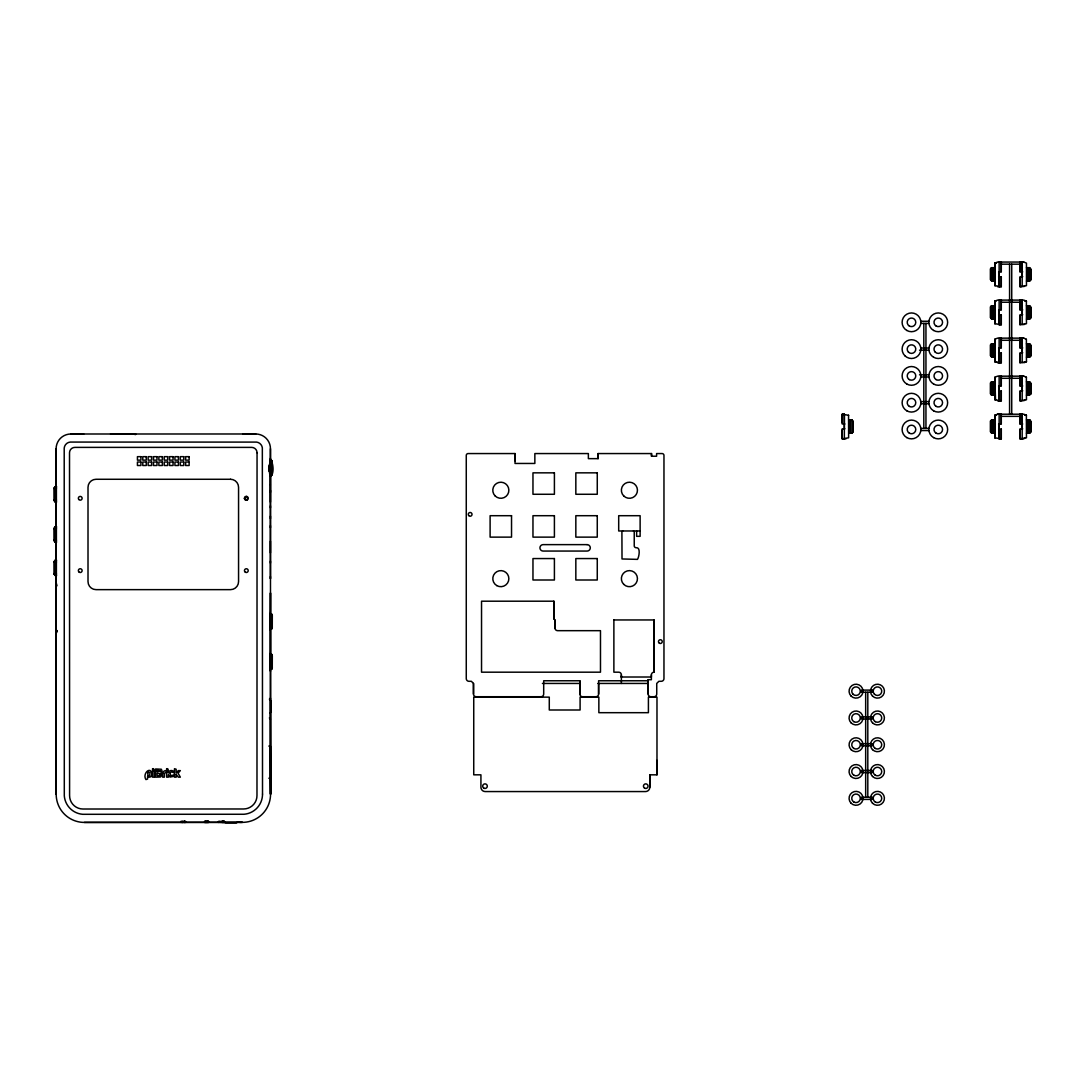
<?xml version="1.0" encoding="UTF-8"?>
<svg xmlns="http://www.w3.org/2000/svg" width="1085" height="1085" viewBox="0 0 1085 1085"><rect width="100%" height="100%" fill="white"/><g stroke="black" fill="none" stroke-linecap="round" stroke-linejoin="round"><path stroke-width="1.5" d="M56.122 582.672L56.122 448.729A14.729 14.729 0 0 1 70.864 434L255.721 433.986A14.729 14.729 0 0 1 270.45 448.729L270.545 794.234A28.129 28.129 0 0 1 242.43 822.362L84.332 822.416A28.129 28.129 0 0 1 56.189 794.288L56.122 582.672L57.017 585.792M83.721 434.054L70.864 434M270.165 669.743L270.165 653.658L272.308 655.815L272.267 668.075L270.165 669.743L272.308 667.18L270.165 667.058M270.165 629.558L270.165 613.486L272.308 615.629L272.267 627.889L270.165 629.558L272.308 626.994L270.165 626.872M270.165 460.013C275.183 462.196 268.646 460.894 271.101 460.013C277.312 473.901 266.395 486.934 270.165 459.742C272.918 461.383 273.081 462.346 270.165 460.325M270.436 516.08L270.436 518.657M270.436 507.929L270.436 505.786M270.436 492.4L270.45 448.729M270.49 592.98L270.504 778.23L268.836 778.23M270.436 576.515L270.436 578.658L270.436 561.053M270.436 563.115L270.436 541.157M270.436 527.758L270.436 525.615M270.436 502.165L270.436 485.063M270.653 460.786L270.653 459.796L270.165 475.745M270.165 669.676L270.653 668.699M270.653 653.78C269.731 655.259 274.858 656.723 270.653 653.78L270.165 667.655M270.653 629.503C272.389 626.33 273.352 628.093 270.165 629.49M269.907 713.143L270.979 712.058L270.979 701.086L269.907 699.744M271.101 654.811L271.101 653.875L270.653 669.621M271.101 628.798L271.101 613.69L272.308 615.683L270.165 613.554M271.101 460.488L271.101 475.596L270.653 474.769L272.308 473.141L270.165 473.141M271.508 654.96L271.508 654.133C272.294 665.566 272.484 669.391 271.508 668.794M271.508 614.788L271.508 613.947L271.508 629.083L272.308 627.415M271.508 460.691L271.101 475.542L271.101 474.674M272.308 667.058L271.847 668.93L271.847 654.472C272.308 658.5 272.688 653.387 270.165 653.929M272.308 626.872L271.847 628.744L271.847 614.286L272.308 616.036L270.165 616.158M270.165 462.413L272.308 462.413L271.847 460.542L271.847 475.013C272.972 470.958 271.426 476.207 271.508 474.511M272.104 667.383L272.104 668.523L270.165 669.472M272.104 656.018L272.104 654.879L272.104 668.523L272.308 667.601M272.104 627.198L272.104 628.337L272.104 614.693L272.104 615.832M272.104 462.088L272.104 460.949L272.104 474.606L270.165 475.555M648.165 680.77L598.608 680.77L598.608 694.034A2.685 2.685 0 0 1 595.923 696.719L582.536 696.719A2.685 2.685 0 0 1 579.851 694.034L579.851 680.77L543.693 680.77L543.693 694.034A2.685 2.685 0 0 1 541.008 696.719L476.179 696.719A2.685 2.685 0 0 1 473.494 694.034L473.494 683.442L471.351 681.299L468.951 681.299A2.685 2.685 0 0 1 466.265 678.613L466.265 455.429A1.872 1.872 0 0 1 468.137 453.557L515.022 453.557L515.022 463.458L534.851 463.458L534.851 453.557L588.368 453.557L588.368 458.643L598.12 458.643L598.12 453.557L651.515 453.557L651.515 456.229L656.601 456.229L656.601 453.557L662.094 453.557A1.872 1.872 0 0 1 663.966 455.429L663.966 678.613A2.685 2.685 0 0 1 661.294 681.299L658.88 681.299L656.737 683.442L656.737 694.034A2.685 2.685 0 0 1 654.065 696.719L650.837 696.719A2.685 2.685 0 0 1 648.165 694.034L648.165 679.698L651.38 679.698L651.38 674.87A2.685 2.685 0 0 1 654.065 672.185L654.065 619.955L613.744 619.955M515.022 460.786L515.022 453.557M553.865 618.884L553.865 601.198L481.537 601.198L481.537 672.185L600.48 672.185L600.48 630.67L557.622 630.67A2.685 2.685 0 0 1 554.937 627.984L554.937 619.955L553.865 618.884L553.865 601.198M579.851 694.034L579.851 680.77M598.12 458.643L598.12 453.557M598.608 694.034L598.608 683.442M613.879 619.955L613.879 672.185L618.694 672.185A2.685 2.685 0 0 1 621.38 674.87L621.38 683.442M648.165 694.034L648.165 679.698M656.981 774.826L656.981 697.14L648.41 697.14L648.41 712.682L598.852 712.682L598.852 697.14L580.095 697.14L580.095 709.997L549.281 709.997L549.281 697.14L473.738 697.14L473.738 774.826L480.926 774.826L480.926 787.276A4.286 4.286 0 0 0 485.212 791.562L645.507 791.562A4.286 4.286 0 0 0 649.807 787.276L649.807 774.826L656.981 774.826L656.981 760.354M651.38 674.87L651.38 677.013L621.081 677.013M651.515 456.229L651.515 453.557M842.204 422.919L842.204 414.212L848.633 415.284M844.347 428.806L844.347 414.212L842.204 414.212L842.204 423.991L844.889 423.991M848.551 415.284L848.633 437.784L842.204 438.855L842.204 429.877M848.633 433.227L851.847 433.227L851.847 419.827L848.633 419.841M852.918 432.155L852.918 421.17L851.847 419.827L852.918 421.17L852.918 432.155L851.847 433.227M991.636 433.24L990.564 431.898L990.564 420.912L991.636 419.841L994.85 419.841M994.85 357.155L991.636 357.155L990.564 355.812L990.564 344.84L991.636 343.755L994.85 343.755M994.85 319.112L991.636 319.112L990.564 317.783L990.564 306.797L991.636 305.726L994.85 305.726M993.25 281.069L993.25 267.683L993.25 281.069L991.636 281.069L990.564 279.74L990.564 268.755L991.636 267.683L994.85 267.683M991.636 419.841L991.636 433.24L994.85 433.24M991.636 357.155L991.636 343.769L990.564 344.84L990.564 355.812M991.636 319.112L991.636 305.726L990.564 306.797L990.564 317.769M994.85 415.284L994.931 437.798L994.85 415.284L997.535 414.212L1023.779 414.212L1026.464 415.284L1024.85 415.284M995.515 399.755L994.85 377.255L997.535 376.17L1023.779 376.17L1026.464 377.241M998.607 353.005L1001.279 353.005L1001.279 362.783L994.85 361.712L994.85 339.212L997.535 338.14L1023.779 338.14L1026.152 339.212M994.85 301.169L994.931 323.669L994.85 301.169L997.535 300.097L1023.779 300.097L1026.464 301.169L1024.85 301.169M995.162 285.626L994.85 263.126L997.535 262.055L1023.779 262.055L1026.464 263.126L1026.464 285.626L1020.036 286.698L1020.036 277.733M994.931 399.755L994.85 377.255M994.931 361.712L994.85 339.212M994.931 285.626L994.85 263.126M998.607 429.09L1001.279 429.09L1001.279 438.869L999.136 438.869L999.136 424.262M999.136 386.219L999.136 400.826L999.136 376.183M999.136 348.177L999.136 362.783L999.136 338.14M998.607 314.962L1001.279 314.962L1001.279 324.74L999.136 324.74L999.136 310.147M999.136 272.104L999.136 286.698L999.136 262.055L1001.279 262.055L1001.279 264.17L1020.036 264.17M997.535 414.212L1001.279 414.212L1001.279 424.262L998.607 424.262M1020.036 378.285L1001.279 378.299L1001.279 376.142L1001.279 386.219L998.607 386.219M1020.036 340.283L1001.279 340.283L1001.279 338.14L1001.279 348.177L998.607 348.177M1020.036 302.24L1001.279 302.24L1001.279 300.097L1001.279 310.147L998.607 310.134M1009.579 264.17L1009.579 414.185L1011.722 414.185L1011.735 264.17M1022.178 438.869L1022.178 414.212L1020.036 414.212L1020.036 423.991L1022.707 423.991M1023.779 376.183L1020.036 376.183L1020.036 385.962L1022.707 385.962M1026.383 339.212L1026.464 361.712L1020.036 362.783L1020.036 352.733L1022.707 352.733M1023.779 338.14L1020.036 338.14L1020.036 347.919L1022.707 347.919M1026.383 301.169L1026.464 323.669L1020.036 324.74L1020.036 314.691L1022.707 314.691M1022.178 324.74L1022.178 300.097L1020.036 300.097L1020.036 309.876L1022.707 309.876M1023.779 262.055L1020.036 262.055L1020.036 271.833L1022.707 271.833M1022.178 428.819L1022.178 414.212M1022.178 390.776L1022.178 376.183L1022.178 400.826L1020.036 400.826L1020.036 391.848M1022.178 352.733L1022.178 338.14L1022.178 362.783M1022.178 314.691L1022.178 300.097M1022.178 276.648L1022.178 262.055L1022.178 286.698L1020.036 286.698L1020.036 276.661L1022.707 276.661M1020.036 429.891L1020.036 438.869L1026.464 437.798L1026.383 415.284M1022.707 390.776L1020.036 390.776L1020.036 400.826L1026.464 399.755L1026.383 377.241M1028.065 433.24L1028.065 419.841L1029.679 419.841L1030.75 421.183L1030.75 432.169L1029.679 433.24M1028.065 395.198L1028.065 381.798L1028.065 395.198L1030.75 394.126L1030.75 383.141L1029.679 381.798L1026.464 381.798M1029.679 419.841L1029.679 433.24L1026.464 433.24M1029.679 381.798L1029.679 395.198L1026.464 395.198M1026.464 357.155L1029.679 357.155L1029.679 343.755L1026.464 343.769M1026.464 319.112L1029.679 319.112L1029.679 305.726L1026.464 305.726M1026.464 281.069L1029.679 281.069L1029.679 267.683L1026.464 267.683M1029.679 357.155L1030.75 356.083L1030.75 345.098L1029.679 343.755M1029.679 319.112L1030.75 318.041L1030.75 307.055L1029.679 305.726M1029.679 281.069L1030.75 279.998L1030.75 269.012L1029.679 267.683M270.436 484.846L270.436 458.209M270.436 611.872L270.463 592.98M270.436 552.916L270.436 490.325M272.267 473.765L270.165 475.23M56.393 562.586C53.111 564.064 54.155 559.684 56.393 559.901L56.393 575.972L54.25 573.829L56.393 573.3M56.393 561.989C53.368 563.603 53.938 560.24 56.393 559.968M56.393 560.918L54.304 561.949L56.393 560.172M54.25 562.057L54.304 574.29L56.393 575.904M56.393 487.246L54.25 488.575L56.393 487.748M56.393 527.432L54.25 528.761L56.393 527.934M54.304 488.277L56.393 488.915M54.304 528.463L56.393 529.1M56.935 630.846L56.149 633.613L57.017 630.493M56.393 499.629C53.084 498.069 54.169 502.558 56.393 502.301L56.393 486.229C53.979 486.392 53.409 489.85 56.393 488.318M56.393 540.411C53.409 538.865 53.979 542.337 56.393 542.486L56.393 526.415C53.979 526.578 53.409 530.023 56.393 528.504M56.393 486.297L54.25 488.372L56.393 486.5M56.393 526.483L54.25 528.558L56.393 526.686M272.267 473.575L270.165 474.294M272.267 627.32L270.165 628.039M272.267 667.492L270.165 668.224M269.365 699.201L270.436 698.13L270.545 794.234L270.436 746.087L268.836 746.087M219.536 821.359L218.465 822.43L218.465 821.359M1023.779 286.698L1024.85 285.626M1023.779 324.74L1024.85 323.669M1023.779 362.783L1026.464 361.712M1023.779 400.826L1024.85 399.755M1024.85 437.798L1023.779 438.869L1020.036 438.869L1020.036 428.819L1022.707 428.819M237.751 821.901L236.421 822.972L225.436 822.972L224.364 821.901M271.508 628.866L270.165 629.286M271.101 668.984L270.165 669.16M622.722 530.972L621.908 531.772L622.017 558.965L637.451 559.372C638.862 557.676 641.126 546.989 636.108 547.708A1.872 1.872 0 0 1 634.237 545.836L634.237 531.772L633.437 530.972M271.847 473.548L270.165 473.738M271.847 627.293L270.165 627.469M271.847 667.478L270.653 667.641M239.731 822.389L242.43 822.335L84.332 822.416M54.304 499.859L56.393 500.226M56.393 486.812L54.25 488.386L54.304 500.619L56.393 502.233M56.393 526.998L54.25 528.571L54.304 540.805L56.393 542.419M56.393 560.484L54.25 562.166L56.393 561.42M270.653 474.769L270.165 475.813M242.85 434.054L255.721 433.986L244.003 434M994.931 263.126L996.464 263.126M998.607 272.104L1001.279 272.104L1001.279 262.027L1001.279 271.033M998.607 276.919L1001.279 276.919L1001.279 286.698L994.85 285.626M994.85 281.069L991.636 281.069L991.636 267.683L990.564 268.755L990.564 279.74M997.535 286.698L1001.279 286.698L1001.279 276.919M994.931 301.169L995.922 301.169M921.057 321.255L928.719 321.255M921.057 323.398L928.719 323.398M994.85 323.669L1001.279 324.74L1001.279 314.962M921.057 348.041L928.719 348.041M919.524 350.184L928.719 350.184M994.85 361.712L996.464 361.712M997.535 362.783L1001.279 362.783L1001.279 353.005M919.524 374.827L928.719 374.827M921.057 376.97L928.719 376.97M994.85 381.798L991.636 381.798L990.564 382.869L990.564 393.855L991.636 395.198L994.85 395.198M998.607 391.048L1001.279 391.048L1001.279 400.826L994.85 399.755M997.535 400.826L1001.279 400.826L1001.279 391.048M921.057 401.626L928.719 401.626M921.057 403.769L928.719 403.769M994.931 415.284L996.464 415.284M1001.279 416.355L1020.036 416.355M1026.464 419.841L1029.679 419.841M921.057 428.412L928.719 428.412M844.889 428.806L842.204 428.806L842.204 438.855L845.961 438.855M921.057 430.555L928.719 430.555M135.666 434L110.534 434M134.879 434.529L135.666 434.529M994.85 437.798L1001.279 438.869L1001.279 429.09M269.365 464.99L270.436 464.99L270.436 471.5L269.365 471.433M269.365 465.221L270.436 465.221M269.365 465.384L270.436 465.384M269.365 466.17L270.436 466.17L269.365 466.292M270.436 466.469L269.365 466.631L270.436 466.726M269.365 467.201L270.436 467.187M269.365 467.472L270.436 467.472M269.365 467.703L270.436 467.703M269.365 467.838L270.436 467.838M269.365 468.571L270.436 468.571M269.365 468.896L270.436 468.896M269.365 469.181L270.436 469.181M269.365 469.507L270.436 469.507M269.365 469.968L270.436 469.968M269.365 470.076L270.436 470.076M269.365 470.483L270.436 470.483M269.365 470.551L270.436 470.551M269.365 470.944L270.436 470.944M269.365 471.243L270.436 471.243M640.123 530.972L618.694 530.972L618.694 515.701L640.123 515.701L640.123 536.329L636.637 536.329L636.637 530.972M56.393 539.815L54.304 540.032M270.165 656.344L272.267 656.113M542.419 683.442L579.851 683.442M597.903 683.442L648.328 683.442M270.165 461.83L271.847 462.007M56.393 573.897L54.25 573.423M270.165 615.561L271.847 615.737M270.165 655.747L271.847 655.923M270.165 461.261L272.267 461.627M56.393 500.795L54.304 500.063L56.393 502.043M56.393 540.967L54.304 540.249L56.393 541.903M56.393 574.467L54.304 573.734L56.393 575.389M270.165 614.992L272.267 615.724L270.165 614.069M270.165 655.177L272.267 655.91L270.165 654.255M56.393 501.297L54.25 499.968L56.393 501.718M56.393 541.483L54.25 540.14L56.393 542.229M56.393 574.969L54.304 573.924L56.393 575.715M270.165 614.49L271.101 614.625M270.165 613.744L272.267 615.371M269.365 717.958L270.436 719.029M272.267 615.941L272.308 615.683M270.436 778.23L270.545 794.234M56.122 448.729L56.189 794.288L56.162 792.023M1030.75 269.026L1030.75 279.998M1030.75 307.055L1030.75 318.041M1030.75 345.098L1030.75 356.083M1030.75 383.141L1030.75 394.126M1030.75 421.183L1030.75 432.169M1028.065 419.841L1028.065 433.24M1020.036 262.027L1020.036 271.833M1020.036 300.097L1020.036 309.876M1020.036 315.762L1020.036 324.74M1020.036 338.14L1020.036 347.919M1020.036 353.805L1020.036 362.783M1020.036 376.142L1020.036 385.962M1020.036 414.212L1020.036 423.991M1001.279 300.097L1001.279 309.062M1001.279 338.14L1001.279 347.105M1001.279 376.17L1001.279 385.148M1001.279 414.212L1001.279 423.191M999.136 300.097L999.136 324.74M999.136 414.212L999.136 438.869M990.564 420.912L990.564 431.898M925.953 323.398L925.953 428.412M923.81 323.398L923.81 428.412M867.81 692.244L867.81 797.258M865.667 692.244L865.667 797.258M844.347 414.212L844.347 438.855M654.065 619.955L654.065 672.185M649.807 774.826L649.807 787.276M621.38 674.87L621.38 677.013M554.937 619.955L554.937 627.984M473.494 683.442L473.494 694.034M270.979 701.086L270.979 712.072M270.653 613.54L270.653 627.455M270.436 612.238L270.436 616.7M270.436 626.343L270.436 652.058M270.436 652.424L270.436 656.873M270.436 666.529L270.436 671.344M224.405 821.359L224.405 822.43M224.229 821.359L224.337 822.43M224.066 821.359L224.052 822.43M223.863 821.359L223.863 822.43M223.618 821.359L223.659 822.43M223.361 822.43L223.361 821.359L223.062 822.43M222.913 821.359L222.913 822.43M222.791 821.359L222.791 822.43M222.452 821.359L222.493 822.43M222.249 821.359L222.249 822.43M222.045 821.359L222.059 822.43M221.882 821.359L221.774 822.43M221.137 821.359L221.137 822.43M220.363 821.359L220.363 822.43M219.238 821.359L219.238 822.43M208.645 821.359L208.578 822.43L208.361 821.359M208.144 821.359L208.279 822.43M208.022 821.359L208.062 822.43M207.818 821.359L207.832 822.43M207.52 821.359L207.533 822.43M206.828 821.359L206.964 822.43M206.611 821.359L206.611 822.43M205.96 821.359L205.96 822.43M205.675 821.359L205.689 822.43M205.391 821.359L205.391 822.43M205.377 822.43L205.187 821.359L204.97 822.43M204.848 821.359L204.726 822.43M204.631 821.359L204.645 822.43M185.616 821.359L185.63 822.43M185.332 821.359L185.332 822.43M184.613 821.359L184.653 822.43M184.504 821.359L184.504 822.43L184.219 821.359M184.124 821.359L184.124 822.43M183.826 821.359L183.826 822.43M182.917 821.359L182.917 822.43M182.646 822.43L182.646 821.359L182.402 822.43M182.158 821.359L182.158 822.43M181.236 821.359L181.222 822.43M181.127 821.359L181.114 822.43M56.122 484.995L56.122 489.443M56.122 499.086L56.122 524.814M56.122 525.181L56.122 529.629M56.122 539.272L56.122 558.3M56.122 558.667L56.122 563.115M56.122 572.758L56.122 577.586M55.918 486.283L55.918 502.246M55.918 526.469L55.918 542.432M55.918 559.955L55.918 575.918M55.471 486.446L55.471 502.097M55.457 526.632L55.457 542.283M55.457 560.118L55.457 575.769M55.064 486.704L55.064 501.84M55.05 526.89L55.05 542.025M55.064 560.375L55.064 575.511M54.725 487.043L54.725 501.501M54.711 527.229L54.711 541.686M54.725 560.714L54.725 575.172M54.467 487.45L54.467 501.094M54.467 527.635L54.467 541.279M54.467 561.121L54.467 574.765M257.05 452.743L256.982 795.576A13.4 13.4 0 0 1 243.596 808.976L82.989 809.017A13.4 13.4 0 0 1 69.589 795.63L69.521 452.743A5.357 5.357 0 0 1 74.879 447.386L251.693 447.386A5.357 5.357 0 0 1 257.05 452.743M850.247 419.827L850.247 433.227L850.247 419.827M991.636 381.798L991.636 395.198L990.564 393.855L990.564 382.869L991.636 381.798M993.236 419.841L993.236 433.24L993.25 419.841M993.25 381.798L993.25 395.198L993.25 381.798M993.25 343.769L993.25 357.155L993.25 343.755M993.25 305.726L993.25 319.112L993.25 305.726M1028.065 343.755L1028.065 357.155L1028.065 343.755M1028.065 305.726L1028.065 319.112L1028.065 305.726M1028.065 267.683L1028.065 281.069L1028.065 267.683M262.516 794.084L262.448 795.807A20.086 20.086 0 0 1 244.003 814.265L82.745 814.306A20.086 20.086 0 0 1 64.3 795.861L64.205 448.078A6.686 6.686 0 0 1 70.2 442.07L256.589 442.097A6.686 6.686 0 0 1 262.339 447.847L262.516 794.084M244.478 498.422C248.98 504.403 247.95 491.844 244.478 498.422M152.103 773.849L150.978 776.765L148.903 777.226L147.614 776.304L147.546 779.057L145.946 779.572C142.135 773.876 150.408 765.562 152.103 773.849M162.696 773.117L162.628 777.158L164.35 777.158L164.432 773.157L166.317 772.371C167.415 769.089 162.547 771.055 162.696 773.117M162.289 774.582L160.526 776.996L155.358 777.158L155.616 768.967L161.326 769.251L162.018 770.852L160.987 772.588L162.289 774.582M147.696 773.049L147.98 775.314L149.608 775.707L150.042 772.439L148.401 772.059L147.696 773.049M170.06 772.9L170.399 775.463L174.197 775.151L173.519 776.412L170.006 777.063L168.351 774.731L168.351 777.158L166.629 777.158L166.629 770.621L168.107 770.865L168.351 772.981C168.514 769.875 173.573 769.604 174.156 772.615L171.281 771.91L170.06 772.9M160.485 774.527L159.698 775.572L157.027 775.639L157.027 773.429L159.712 773.483L160.485 774.527M160.241 771.069L157.027 771.978L157.027 770.187L160.241 771.069M176.258 774.514L176.19 777.158L174.468 777.158L174.468 768.709L176.136 769.224L176.19 773.035L178.279 770.621L180.354 770.621L178.008 773.13L180.368 777.158L178.306 777.158L176.258 774.514M140.914 456.663L137.429 456.663L137.429 460.148L140.914 460.148L140.914 456.663M146.272 456.663L142.786 456.663L142.786 460.148L146.272 460.148L146.272 456.663M151.629 456.663L148.143 456.663L148.143 460.148L151.629 460.148L151.629 456.663M156.986 456.663L153.5 456.663L153.5 460.148L156.986 460.148L156.986 456.663M162.343 456.663L158.858 456.663L158.858 460.148L162.343 460.148L162.343 456.663M167.7 456.663L164.215 456.663L164.215 460.148L167.7 460.148L167.7 456.663M173.057 456.663L169.572 456.663L169.572 460.148L173.057 460.148L173.057 456.663M178.415 456.663L174.929 456.663L174.929 460.148L178.415 460.148L178.415 456.663M183.772 456.663L180.286 456.663L180.286 460.148L183.772 460.148L183.772 456.663M189.129 456.663L185.643 456.663L185.643 460.148L189.129 460.148L189.129 456.663M140.914 462.02L137.429 462.02L137.429 465.506L140.914 465.506L140.914 462.02M146.272 462.02L142.786 462.02L142.786 465.506L146.272 465.506L146.272 462.02M151.629 462.02L148.143 462.02L148.143 465.506L151.629 465.506L151.629 462.02M156.986 462.02L153.5 462.02L153.5 465.506L156.986 465.506L156.986 462.02M162.343 462.02L158.858 462.02L158.858 465.506L162.343 465.506L162.343 462.02M167.7 462.02L164.215 462.02L164.215 465.506L167.7 465.506L167.7 462.02M173.057 462.02L169.572 462.02L169.572 465.506L173.057 465.506L173.057 462.02M178.415 462.02L174.929 462.02L174.929 465.506L178.415 465.506L178.415 462.02M183.772 462.02L180.286 462.02L180.286 465.506L183.772 465.506L183.772 462.02M189.129 462.02L185.643 462.02L185.643 465.506L189.129 465.506L189.129 462.02M270.436 468.232L269.365 468.232L270.436 468.272M554.408 472.843L532.966 472.843L532.966 494.272L554.408 494.272L554.408 472.843M597.265 472.843L575.837 472.843L575.837 494.272L597.265 494.272L597.265 472.843M230.522 479.272L96.036 479.272A8.043 8.043 0 0 0 88.007 487.301L88.007 581.601A8.043 8.043 0 0 0 96.036 589.643L230.522 589.643A8.043 8.043 0 0 0 238.564 581.601L238.564 487.301A8.043 8.043 0 0 0 230.522 479.272M511.537 515.701L490.108 515.701L490.108 537.129L511.537 537.129L511.537 515.701M554.408 515.701L532.966 515.701L532.966 537.129L554.408 537.129L554.408 515.701M597.265 515.701L575.837 515.701L575.837 537.129L597.265 537.129L597.265 515.701M587.08 544.629L543.151 544.629A3.214 3.214 0 0 0 539.937 547.844A3.214 3.214 0 0 0 543.151 551.058L587.08 551.058A3.214 3.214 0 0 0 590.294 547.844A3.214 3.214 0 0 0 587.08 544.629M554.408 558.558L532.966 558.558L532.966 580L554.408 580L554.408 558.558M597.265 558.558L575.837 558.558L575.837 580L597.265 580L597.265 558.558M872.096 690.101L861.381 690.101L861.381 692.244L872.096 692.244L872.096 690.101M872.096 716.887L861.381 716.887L861.381 719.029L872.096 719.029L872.096 716.887M872.096 743.673L861.381 743.673L861.381 745.815L872.096 745.815L872.096 743.673M153.433 768.709L152.551 768.709L152.551 770.065L154.273 770.065L153.433 768.709M167.524 768.709L166.629 768.709L166.629 770.065L168.351 770.065L167.524 768.709M153.433 770.621L152.551 770.621L152.551 777.158L154.273 777.158L154.273 771.462L153.433 770.621M872.096 770.459L861.381 770.459L861.381 772.615L872.096 772.615L872.096 770.459M872.096 797.258L861.381 797.258L861.381 799.401L872.096 799.401L872.096 797.258M207.249 822.43L207.249 821.359L207.086 822.43M206.299 822.43L206.394 821.359L206.258 822.43M245.386 499.914A1.872 1.872 0 0 0 248.207 498.286A1.872 1.872 0 0 0 245.386 496.659A1.872 1.872 0 0 0 245.386 499.914M245.386 572.243A1.872 1.872 0 0 0 248.207 570.615A1.872 1.872 0 0 0 245.386 569.001A1.872 1.872 0 0 0 245.386 572.243M78.744 499.425A1.872 1.872 0 0 0 81.972 499.005A1.872 1.872 0 0 0 79.992 496.428A1.872 1.872 0 0 0 78.744 499.425M78.744 571.754A1.872 1.872 0 0 0 81.972 571.334A1.872 1.872 0 0 0 79.992 568.757A1.872 1.872 0 0 0 78.744 571.754M623.726 495.94A8.043 8.043 0 0 0 637.18 492.332A8.043 8.043 0 0 0 627.333 482.486A8.043 8.043 0 0 0 623.726 495.94M495.14 495.94A8.043 8.043 0 0 0 508.594 492.332A8.043 8.043 0 0 0 498.747 482.486A8.043 8.043 0 0 0 495.14 495.94M496.808 585.615A8.043 8.043 0 0 0 508.865 578.658A8.043 8.043 0 0 0 496.808 571.7A8.043 8.043 0 0 0 496.808 585.615M623.726 584.34A8.043 8.043 0 0 0 637.18 580.733A8.043 8.043 0 0 0 627.333 570.886A8.043 8.043 0 0 0 623.726 584.34M659.409 643.229A1.872 1.872 0 0 0 662.23 641.615A1.872 1.872 0 0 0 659.409 639.987A1.872 1.872 0 0 0 659.409 643.229M468.666 515.497A1.872 1.872 0 0 0 471.88 515.077A1.872 1.872 0 0 0 469.9 512.5A1.872 1.872 0 0 0 468.666 515.497M483.842 788.158A2.306 2.306 0 0 0 487.301 786.164A2.306 2.306 0 0 0 483.842 784.17A2.306 2.306 0 0 0 483.842 788.158M644.598 788.158A2.306 2.306 0 0 0 648.057 786.164A2.306 2.306 0 0 0 644.598 784.17A2.306 2.306 0 0 0 644.598 788.158M874.429 694.197A4.286 4.286 0 0 0 881.603 692.284A4.286 4.286 0 0 0 876.354 687.036A4.286 4.286 0 0 0 874.429 694.197M872.53 696.095A6.971 6.971 0 0 0 884.18 692.976A6.971 6.971 0 0 0 875.649 684.445A6.971 6.971 0 0 0 872.53 696.095M875.31 721.674A4.286 4.286 0 0 0 881.739 717.958A4.286 4.286 0 0 0 875.31 714.242A4.286 4.286 0 0 0 875.31 721.674M872.53 722.881A6.971 6.971 0 0 0 884.18 719.762A6.971 6.971 0 0 0 875.649 711.231A6.971 6.971 0 0 0 872.53 722.881M875.31 748.46A4.286 4.286 0 0 0 881.739 744.744A4.286 4.286 0 0 0 875.31 741.041A4.286 4.286 0 0 0 875.31 748.46M872.53 749.667A6.971 6.971 0 0 0 884.18 746.548A6.971 6.971 0 0 0 875.649 738.017A6.971 6.971 0 0 0 872.53 749.667M875.31 775.246A4.286 4.286 0 0 0 881.739 771.543A4.286 4.286 0 0 0 875.31 767.827A4.286 4.286 0 0 0 875.31 775.246M872.53 776.467A6.971 6.971 0 0 0 884.18 773.334A6.971 6.971 0 0 0 875.649 764.803A6.971 6.971 0 0 0 872.53 776.467M875.31 802.032A4.286 4.286 0 0 0 881.739 798.329A4.286 4.286 0 0 0 875.31 794.613A4.286 4.286 0 0 0 875.31 802.032M872.53 803.253A6.971 6.971 0 0 0 884.18 800.133A6.971 6.971 0 0 0 875.649 791.602A6.971 6.971 0 0 0 872.53 803.253M853 694.197A4.286 4.286 0 0 0 860.161 692.284A4.286 4.286 0 0 0 854.912 687.036A4.286 4.286 0 0 0 853 694.197M851.101 696.095A6.971 6.971 0 0 0 862.751 692.976A6.971 6.971 0 0 0 854.221 684.445A6.971 6.971 0 0 0 851.101 696.095M853.881 721.674A4.286 4.286 0 0 0 860.31 717.958A4.286 4.286 0 0 0 853.881 714.242A4.286 4.286 0 0 0 853.881 721.674M851.101 722.881A6.971 6.971 0 0 0 862.751 719.762A6.971 6.971 0 0 0 854.221 711.231A6.971 6.971 0 0 0 851.101 722.881M853.881 748.46A4.286 4.286 0 0 0 860.31 744.744A4.286 4.286 0 0 0 853.881 741.041A4.286 4.286 0 0 0 853.881 748.46M851.101 749.667A6.971 6.971 0 0 0 862.751 746.548A6.971 6.971 0 0 0 854.221 738.017A6.971 6.971 0 0 0 851.101 749.667M853.881 775.246A4.286 4.286 0 0 0 860.31 771.543A4.286 4.286 0 0 0 853.881 767.827A4.286 4.286 0 0 0 853.881 775.246M851.101 776.467A6.971 6.971 0 0 0 862.751 773.334A6.971 6.971 0 0 0 854.221 764.803A6.971 6.971 0 0 0 851.101 776.467M853.881 802.032A4.286 4.286 0 0 0 860.31 798.329A4.286 4.286 0 0 0 853.881 794.613A4.286 4.286 0 0 0 853.881 802.032M851.101 803.253A6.971 6.971 0 0 0 862.751 800.133A6.971 6.971 0 0 0 854.221 791.602A6.971 6.971 0 0 0 851.101 803.253M933.588 410.808A9.372 9.372 0 0 0 947.653 402.698A9.372 9.372 0 0 0 933.588 394.574A9.372 9.372 0 0 0 933.588 410.808M936.138 406.4A4.286 4.286 0 0 0 942.567 402.698A4.286 4.286 0 0 0 936.138 398.982A4.286 4.286 0 0 0 936.138 406.4M933.588 437.608A9.372 9.372 0 0 0 947.653 429.484A9.372 9.372 0 0 0 933.588 421.36A9.372 9.372 0 0 0 933.588 437.608M936.138 433.2A4.286 4.286 0 0 0 942.567 429.484A4.286 4.286 0 0 0 936.138 425.768A4.286 4.286 0 0 0 936.138 433.2M933.588 384.022A9.372 9.372 0 0 0 947.653 375.898A9.372 9.372 0 0 0 933.588 367.788A9.372 9.372 0 0 0 933.588 384.022M936.138 379.614A4.286 4.286 0 0 0 942.567 375.898A4.286 4.286 0 0 0 936.138 372.196A4.286 4.286 0 0 0 936.138 379.614M933.588 330.45A9.372 9.372 0 0 0 947.653 322.326A9.372 9.372 0 0 0 933.588 314.202A9.372 9.372 0 0 0 933.588 330.45M936.138 326.043A4.286 4.286 0 0 0 942.567 322.326A4.286 4.286 0 0 0 936.138 318.61A4.286 4.286 0 0 0 936.138 326.043M933.588 357.236A9.372 9.372 0 0 0 947.653 349.112A9.372 9.372 0 0 0 933.588 341.002A9.372 9.372 0 0 0 933.588 357.236M935.256 352.15A4.286 4.286 0 0 0 942.417 350.224A4.286 4.286 0 0 0 937.169 344.976A4.286 4.286 0 0 0 935.256 352.15M906.802 410.808A9.372 9.372 0 0 0 920.867 402.698A9.372 9.372 0 0 0 906.802 394.574A9.372 9.372 0 0 0 906.802 410.808M909.352 406.4A4.286 4.286 0 0 0 915.781 402.698A4.286 4.286 0 0 0 909.352 398.982A4.286 4.286 0 0 0 909.352 406.4M906.802 437.608A9.372 9.372 0 0 0 920.867 429.484A9.372 9.372 0 0 0 906.802 421.36A9.372 9.372 0 0 0 906.802 437.608M909.352 433.2A4.286 4.286 0 0 0 915.781 429.484A4.286 4.286 0 0 0 909.352 425.768A4.286 4.286 0 0 0 909.352 433.2M906.802 384.022A9.372 9.372 0 0 0 920.867 375.898A9.372 9.372 0 0 0 906.802 367.788A9.372 9.372 0 0 0 906.802 384.022M909.352 379.614A4.286 4.286 0 0 0 915.781 375.898A4.286 4.286 0 0 0 909.352 372.196A4.286 4.286 0 0 0 909.352 379.614M906.802 330.45A9.372 9.372 0 0 0 920.867 322.326A9.372 9.372 0 0 0 906.802 314.202A9.372 9.372 0 0 0 906.802 330.45M909.352 326.043A4.286 4.286 0 0 0 915.781 322.326A4.286 4.286 0 0 0 909.352 318.61A4.286 4.286 0 0 0 909.352 326.043M904.863 355.744A9.372 9.372 0 0 0 920.555 351.54A9.372 9.372 0 0 0 909.067 340.053A9.372 9.372 0 0 0 904.863 355.744M908.457 352.15A4.286 4.286 0 0 0 915.631 350.224A4.286 4.286 0 0 0 910.383 344.976A4.286 4.286 0 0 0 908.457 352.15"/></g></svg>
